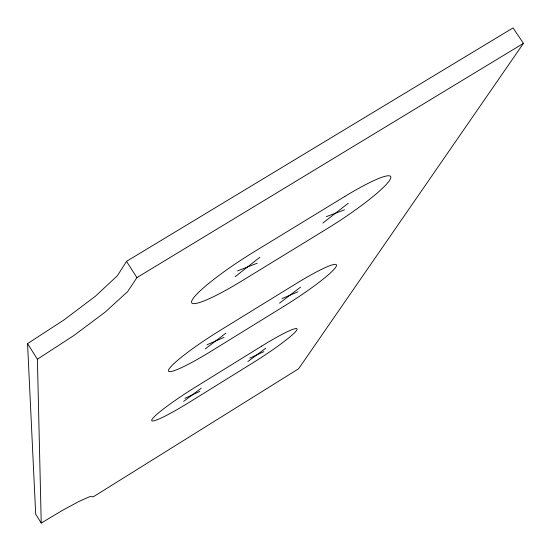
<?xml version="1.0" encoding="UTF-8"?>
<svg xmlns="http://www.w3.org/2000/svg" width="551" height="551" viewBox="0 0 551 551"><rect width="100%" height="100%" fill="white"/><g stroke="black" fill="none" stroke-linecap="round" stroke-linejoin="round"><path stroke-width="0.83" d="M126.516 261.36L117.453 275.658L95.475 296.162L64.074 319.862L27.55 343.624L35.691 514.193L41.235 523.071L61.746 510.777L78.855 501.479L89.903 496.603L93.36 496.775L298.614 368.764L523.45 43.35L513.015 27.929L126.516 261.36L136.93 277.601L127.646 291.582L105.489 311.859L73.965 335.449L37.399 359.218L41.235 523.071M235.181 276.671L259.9 257.241M322.865 223.059L348.294 203.229M205.358 348.859L225.876 333.162M279.502 303.153L300.529 287.167M183.662 401.369L201.198 388.228M247.888 361.546L265.809 348.184M136.93 277.601L523.45 43.35M184.922 398.318L199.793 391.368M249.727 358.15L263.826 351.662M207.052 344.768L223.988 337.377M281.96 298.608L297.877 291.823M237.571 270.885L257.234 263.185M326.337 216.646L344.561 209.793M27.55 343.624L37.399 359.218M261.697 346.097L195.805 386.905A48.171 4.773 -32.6 0 0 151.807 419.855A48.171 4.773 -32.6 0 0 189.138 402.388L252.144 363.295A47.889 4.711 -32.8 0 0 296.803 329.966A47.889 4.711 -32.8 0 0 261.697 346.097M283.737 306.418L211.212 351.166A55.803 6.405 -32.8 0 1 168.647 369.762A55.803 6.405 -32.8 0 1 220.166 330.38L296.534 283.372A55.486 6.309 -33 0 1 336.131 266.546A55.486 6.309 -33 0 1 283.737 306.418M344.809 196.452L254.004 251.869A66.375 9.043 -33 0 0 191.886 300.646A66.375 9.043 -33 0 0 241.352 281.23L326.777 228.927A66.037 8.864 -33.4 0 0 390.115 179.488A66.037 8.864 -33.4 0 0 344.809 196.452"/></g></svg>
